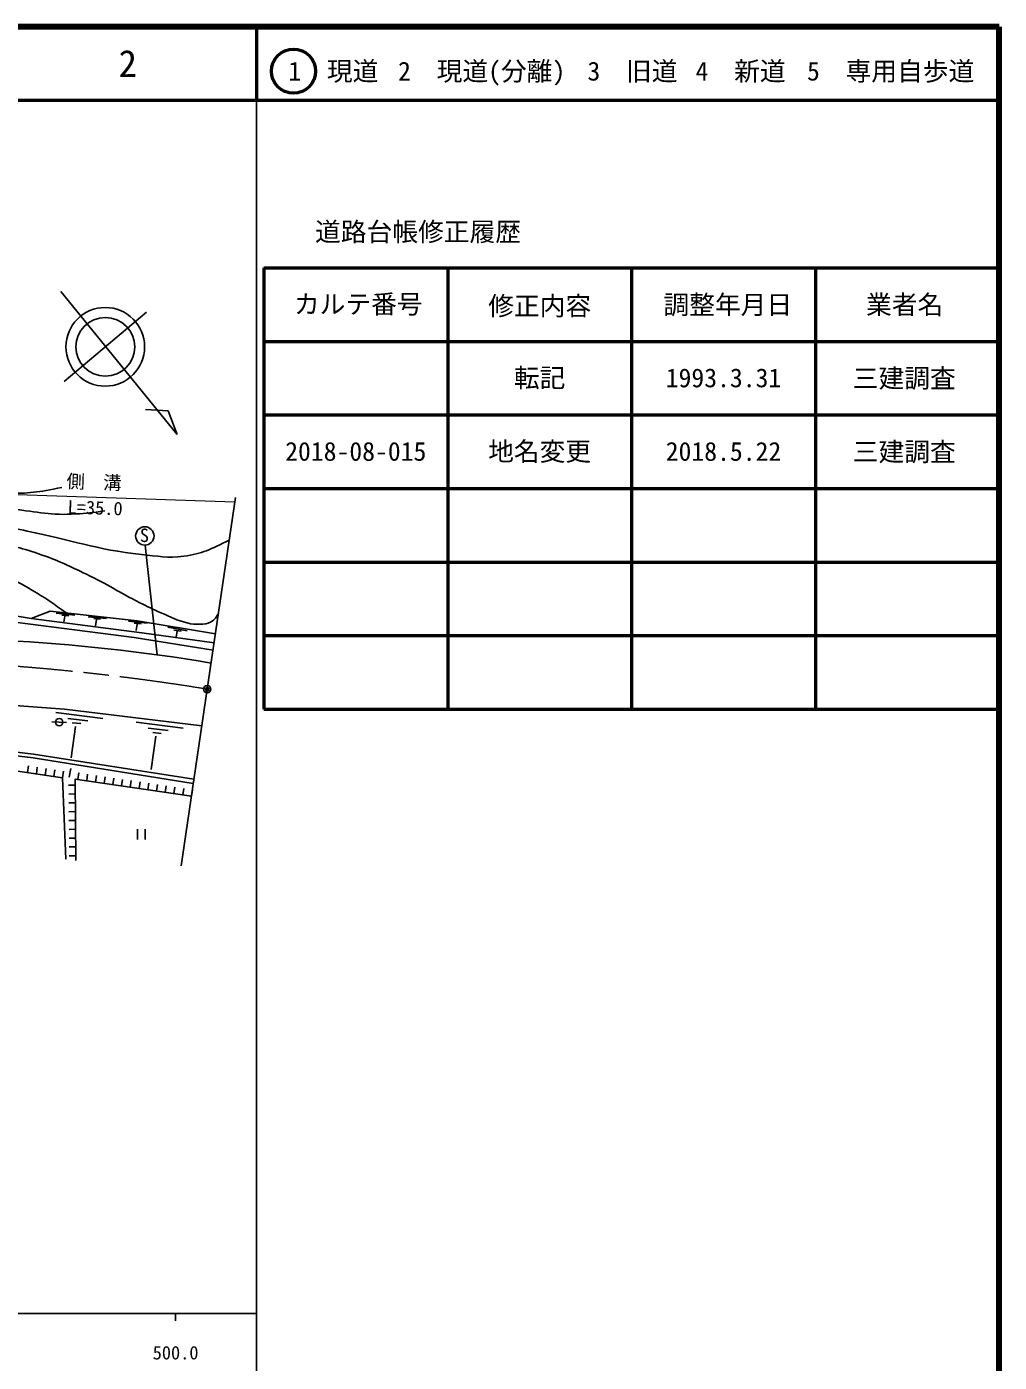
# Model space of a CAD drawing. Units: millimetres, scale not verified. Extents: x 40000 to 680000, y 20000 to 380000.
# Drawn here: x 547757 to 680000, y 198357 to 380000 of the extents above; entities that cross this region are included whole.
import ezdxf
from ezdxf.enums import TextEntityAlignment as Align

# ---------------------------------------------------------------- set-up
doc = ezdxf.new("R2010")
doc.units = ezdxf.units.MM
doc.header["$LTSCALE"] = 1000
doc.header["$PDMODE"] = 32
doc.header["$PDSIZE"] = 500
doc.linetypes.add('CHAIN', pattern=[18.5, 12, -1.5, 3.5, -1.5])
for name, color, linetype, lineweight in [('M-BGD', 7, 'Continuous', 25), ('M-BMK', 2, 'CHAIN', 13), ('M-BMK-SRVR', 3, 'Continuous', 25), ('M-STR-HTXT', 7, 'Continuous', 13), ('M-TTL', 2, 'Continuous', 140), ('M-TTL-BAND', 7, 'Continuous', 25), ('M-TTL-FRAM', 2, 'Continuous', 50), ('M-TTL-LINE', 7, 'Continuous', 50)]:
    doc.layers.add(name, color=color, linetype=linetype, lineweight=lineweight)
doc.layers.add('M-OTRS', color=6, linetype='Continuous')
doc.layers.add('M-TTL-TXT', color=7, linetype='Continuous')
doc.styles.add('ＭＳ ゴシック', font='')
doc.styles.get('ＭＳ ゴシック').set_extended_font_data('MS Gothic')

msp = doc.modelspace()

# ---------------------------------------------------------------- linework, layer by layer
at = {"layer": 'M-BGD'}
for p, q in [((552381, 343991), (568223, 324562)), ((564027, 341177), (552865, 331750)), ((566968, 327770), (563922, 327936)), ((568223, 324562), (566968, 327770)), ((563880, 309492), (565499, 294573)), ((527639, 302813), (548379, 299515)), ((548379, 299515), (550954, 300521)), ((550954, 300521), (562758, 299189)), ((551777, 300229), (554297, 299972)), ((552550, 299989), (553479, 299892)), ((552935, 299851), (552814, 298994)), ((556093, 299757), (558612, 299499)), ((542622, 299491), (547926, 298772)), ((547926, 298772), (562366, 296922)), ((563421, 297574), (548379, 299515)), ((556866, 299517), (557795, 299420)), ((557251, 299378), (557129, 298522)), ((561603, 299135), (564123, 298877)), ((562377, 298895), (563306, 298798)), ((562762, 298756), (562640, 297900)), ((562758, 299189), (573417, 297418)), ((566946, 298333), (569588, 297849)), ((567767, 297948), (568745, 297792)), ((562366, 296922), (573090, 295204)), ((573237, 296201), (563421, 297574)), ((568215, 297745), (568079, 297038)), ((552883, 287181), (529927, 288903)), ((571568, 284906), (552883, 287181)), ((552180, 285418), (551181, 285451)), ((558104, 285937), (551714, 286744)), ((552180, 285418), (553179, 285386)), ((553329, 285937), (556067, 285603)), ((553943, 285340), (555102, 285217)), ((569047, 284604), (562658, 285412)), ((554382, 284848), (553787, 280579)), ((564272, 284604), (567011, 284271)), ((565326, 283516), (564694, 278987)), ((564887, 284007), (566045, 283884)), ((548685, 281071), (531912, 283036)), ((531916, 282527), (548640, 280576)), ((548640, 280576), (570408, 277055)), ((570499, 277671), (548685, 281071)), ((547881, 278567), (548012, 279457)), ((549068, 278392), (549199, 279282)), ((550255, 278217), (550386, 279107)), ((551442, 278042), (551573, 278932)), ((552629, 277867), (552761, 278757)), ((553542, 277925), (553748, 279104)), ((554722, 277622), (554854, 278512)), ((555909, 277446), (556041, 278337)), ((557096, 277271), (557228, 278161)), ((558284, 277096), (558415, 277986)), ((552629, 277867), (553059, 266801)), ((554360, 276848), (553460, 276841)), ((559471, 276921), (559602, 277811)), ((560658, 276745), (560789, 277636)), ((561845, 276570), (561976, 277461)), ((563032, 276395), (563163, 277285)), ((564219, 276220), (564351, 277110)), ((565406, 276045), (565538, 276935)), ((566594, 275869), (566725, 276760)), ((567781, 275694), (567912, 276585)), ((568968, 275519), (569099, 276409)), ((570155, 275344), (570286, 276234)), ((554370, 275648), (553470, 275641)), ((554379, 274448), (553479, 274441)), ((554388, 273248), (553488, 273241)), ((554398, 272048), (553498, 272041)), ((554407, 270848), (553507, 270841)), ((562808, 270853), (562808, 269453)), ((563858, 269453), (563858, 270853)), ((554416, 269648), (553516, 269641)), ((554425, 268448), (553525, 268441)), ((554435, 267248), (553535, 267241))]:
    msp.add_line(p, q, dxfattribs=at)
for points in [[(552629, 277867), (532485, 280837), (528797, 281000)], [(570155, 275344), (554354, 277676), (554440, 266622)]]:
    msp.add_lwpolyline(points, dxfattribs=at)
for centre, radius in [((558440, 336464), 5351), ((558440, 336464), 4000), ((563816, 310740), 1250), ((552180, 285418), 500)]:
    msp.add_circle(centre, radius, dxfattribs=at)
msp.add_arc((532104, 50745), 246104, 80.47449, 87.08446, dxfattribs=at)
for points, knots in [([(573836, 300256), (573524, 299699), (573345, 299381), (572822, 299065), (572299, 298749), (571906, 298738), (571295, 298723), (570623, 298706), (570237, 298750), (569584, 298907), (568124, 299257), (567390, 299729), (566003, 300303), (564868, 300772), (564258, 301097), (563159, 301645), (560269, 303087), (558788, 304166), (555866, 305542), (553553, 306631), (552277, 307310), (549862, 308149), (547190, 309078), (545635, 309429), (542885, 310097), (540302, 310725), (538827, 310953), (536224, 311493), (533664, 312024), (532274, 312639), (529667, 312836), (527892, 312970), (526891, 312735), (525112, 312660), (522980, 312571), (521770, 312690), (519653, 312419), (517765, 312177), (516732, 311874), (514879, 311436), (513070, 311009), (512103, 310592), (510297, 310154), (509171, 309882), (508529, 309775), (507388, 309575), (505861, 309308), (505006, 309133), (503463, 308987), (501111, 308764), (499787, 308608), (497425, 308639), (494072, 308682), (492209, 309042), (488868, 309324), (486419, 309530), (485035, 309538), (482601, 309876), (481137, 310080), (480365, 310530), (478889, 310614), (476146, 310769), (474605, 310426), (471859, 310456), (470179, 310474), (469242, 310596), (467567, 310719), (465672, 310858), (464597, 310836), (462722, 311140), (460373, 311522), (458931, 311507), (456798, 312562), (454925, 313489), (453997, 314284), (452480, 315722), (451837, 316331), (451602, 316788), (451058, 317486), (450381, 318355), (450172, 318650), (449377, 319751)], [0, 0, 0, 0, 1, 1, 1, 2, 2, 2, 3, 3, 3, 4, 4, 4, 5, 5, 5, 6, 6, 6, 7, 7, 7, 8, 8, 8, 9, 9, 9, 10, 10, 10, 11, 11, 11, 12, 12, 12, 13, 13, 13, 14, 14, 14, 15, 15, 15, 16, 16, 16, 17, 17, 17, 18, 18, 18, 19, 19, 19, 20, 20, 20, 21, 21, 21, 22, 22, 22, 23, 23, 23, 24, 24, 24, 25, 25, 25, 26, 26, 26, 27, 27, 27, 27]), ([(449497, 320834), (450506, 319698), (450803, 319370), (451709, 318500), (452694, 317554), (453271, 317043), (454359, 316218), (455358, 315461), (455879, 314950), (457010, 314410), (458471, 313712), (459415, 313624), (460995, 313269), (462980, 312823), (464133, 312790), (466155, 312567), (469138, 312238), (470808, 311964), (473808, 311882), (475351, 311840), (476215, 311916), (477758, 311900), (481652, 311858), (483830, 311689), (487724, 311595), (492020, 311491), (494435, 311142), (498723, 311411), (501381, 311577), (502849, 311907), (505490, 312253), (509133, 312730), (511168, 313042), (514811, 313517), (518089, 313944), (519915, 314295), (523210, 314570), (525250, 314740), (526404, 314783), (528450, 314702), (533317, 314510), (535968, 313585), (540772, 312780), (543531, 312317), (545058, 311954), (547802, 311411), (553881, 310208), (557180, 308863), (563343, 308228), (565586, 307997), (566874, 307702), (569110, 307991), (571655, 308320), (572734, 308912), (575303, 310184)], [0, 0, 0, 0, 1, 1, 1, 2, 2, 2, 3, 3, 3, 4, 4, 4, 5, 5, 5, 6, 6, 6, 7, 7, 7, 8, 8, 8, 9, 9, 9, 10, 10, 10, 11, 11, 11, 12, 12, 12, 13, 13, 13, 14, 14, 14, 15, 15, 15, 16, 16, 16, 17, 17, 17, 18, 18, 18, 18]), ([(558364, 314167), (556568, 313856), (555972, 313824), (554428, 313729), (551102, 313524), (549231, 314003), (545923, 314404), (543198, 314734), (541734, 315309), (539024, 315743), (535546, 316301), (533596, 316764), (530075, 316843), (524817, 316960), (521888, 316286), (516654, 315776), (512439, 315366), (510094, 314990), (505881, 314559), (502219, 314184), (500166, 313973), (496495, 313700), (491719, 313344), (489040, 313127), (484252, 313041), (480236, 312970), (477978, 312925), (473969, 313166), (471923, 313290), (470789, 313506), (468756, 313759), (465866, 314118), (464238, 314289), (461381, 314853), (460213, 315083), (459579, 315318), (458459, 315722), (455276, 316870), (454233, 317992), (451135, 320348)], [0, 0, 0, 0, 1, 1, 1, 2, 2, 2, 3, 3, 3, 4, 4, 4, 5, 5, 5, 6, 6, 6, 7, 7, 7, 8, 8, 8, 9, 9, 9, 10, 10, 10, 11, 11, 11, 12, 12, 12, 13, 13, 13, 13]), ([(453253, 320669), (455747, 319568), (456445, 319279), (458526, 318477), (461284, 317414), (462820, 316742), (465694, 316048), (469384, 315157), (471557, 315122), (475348, 314934), (480015, 314702), (482649, 314949), (487302, 315381), (493050, 315916), (496288, 316227), (501951, 317351), (504120, 317782), (505293, 318213), (507460, 318655), (512427, 319668), (515251, 320214), (520316, 320432), (523520, 320570), (525307, 320047), (528491, 319662), (531555, 319291), (533274, 319084), (536311, 318536), (539764, 317913), (541572, 316702), (545079, 316581), (548008, 316480), (549285, 316676), (552543, 317351)], [0, 0, 0, 0, 1, 1, 1, 2, 2, 2, 3, 3, 3, 4, 4, 4, 5, 5, 5, 6, 6, 6, 7, 7, 7, 8, 8, 8, 9, 9, 9, 10, 10, 10, 11, 11, 11, 11]), ([(466747, 309046), (469308, 308850), (469955, 308801), (472012, 308654), (474098, 308506), (475264, 308374), (477354, 308291), (478994, 308226), (479915, 308284), (481555, 308221), (483829, 308133), (485099, 308017), (487368, 307842), (489503, 307678), (490694, 307535), (492827, 307351), (494595, 307198), (495582, 307043), (497356, 306982), (498575, 306940), (499260, 306943), (500480, 306982), (503703, 307086), (505533, 306936), (508726, 307386), (510085, 307577), (510816, 307856), (512166, 308106), (513279, 308311), (513911, 308379), (515027, 308562), (518052, 309058), (519711, 309615), (522766, 309852), (524275, 309969), (525127, 309794), (526637, 309694), (527833, 309615), (528508, 309596), (529691, 309405), (533099, 308852), (534915, 308092), (538248, 307193), (540706, 306530), (542164, 306380), (544515, 305402), (546414, 304613), (547418, 304021), (549175, 302954), (550762, 301990), (551302, 301604), (553104, 300279)], [0, 0, 0, 0, 1, 1, 1, 2, 2, 2, 3, 3, 3, 4, 4, 4, 5, 5, 5, 6, 6, 6, 7, 7, 7, 8, 8, 8, 9, 9, 9, 10, 10, 10, 11, 11, 11, 12, 12, 12, 13, 13, 13, 14, 14, 14, 15, 15, 15, 16, 16, 16, 17, 17, 17, 17])]:
    msp.add_open_spline(points, degree=3, knots=knots, dxfattribs=at)
at = {"layer": 'M-BMK'}
msp.add_arc((522282, -18094), 312026, 80.77466, 90.27718, dxfattribs=at)
at = {"layer": 'M-BMK-SRVR'}
for p, q in [((576155, 315949), (572305, 289895)), ((572305, 289895), (568755, 265870))]:
    msp.add_line(p, q, dxfattribs=at)
msp.add_circle((572305, 289895), 500, dxfattribs=at)
msp.add_point((572305, 289895), dxfattribs=at)
at = {"layer": 'M-OTRS'}
msp.add_point((572305, 289895), dxfattribs=at)
at = {"layer": 'M-STR-HTXT'}
msp.add_line((541092, 316550), (576072, 315384), dxfattribs=at)
at = {"layer": 'M-TTL'}
for p, q in [((680000, 380000), (40000, 380000)), ((680000, 20000), (680000, 380000))]:
    msp.add_line(p, q, dxfattribs=at)
at = {"layer": 'M-TTL-BAND'}
for p, q in [((579000, 20000), (579000, 370000)), ((40000, 205000), (579000, 205000)), ((568000, 205000), (568000, 204000))]:
    msp.add_line(p, q, dxfattribs=at)
at = {"layer": 'M-TTL-FRAM'}
for p, q in [((580000, 347197), (580000, 287197)), ((580000, 347197), (680000, 347197)), ((580000, 287197), (680000, 287197))]:
    msp.add_line(p, q, dxfattribs=at)
at = {"layer": 'M-TTL-LINE'}
for p, q in [((579000, 380000), (579000, 370000)), ((40000, 370000), (680000, 370000)), ((605000, 347197), (605000, 287197)), ((630000, 347197), (630000, 287197)), ((655000, 347197), (655000, 287197)), ((580000, 337197), (680000, 337197)), ((580000, 327197), (680000, 327197)), ((580000, 317197), (680000, 317197)), ((580000, 307197), (680000, 307197)), ((580000, 297197), (680000, 297197))]:
    msp.add_line(p, q, dxfattribs=at)
msp.add_circle((584031, 373958), 3000, dxfattribs=at)

# ---------------------------------------------------------------- texts
at = {"layer": 'M-BGD', "style": 'ＭＳ ゴシック'}
msp.add_text('S', height=1833, dxfattribs=at).set_placement((563137, 309366), align=Align.BOTTOM_LEFT)
at = {"layer": 'M-STR-HTXT', "style": 'ＭＳ ゴシック'}
for s, p in [('側\u3000溝', (553113, 316735)), ('L=35.0', (553275, 313238))]:
    msp.add_text(s, height=1833, rotation=358.091, dxfattribs=at).set_placement(p, align=Align.BOTTOM_LEFT)
at = {"layer": 'M-TTL-BAND', "style": 'ＭＳ ゴシック'}
msp.add_text('500.0', height=1833, dxfattribs=at).set_placement((568000, 198195), align=Align.BOTTOM_CENTER)
at = {"layer": 'M-TTL-TXT', "style": 'ＭＳ ゴシック'}
for s, height, p in [('2', 3666, (561497, 375000)), ('1\u3000現道', 2566, (589448, 373958)), ('2\u3000現道(分離)', 2566, (609619, 373958)), ('3\u3000旧道', 2566, (630121, 373958)), ('4\u3000新道', 2566, (644824, 373958)), ('5\u3000専用自歩道', 2566, (665228, 373958)), ('道路台帳修正履歴', 2566, (600968, 352113)), ('カルテ番号', 2566, (592839, 342277)), ('修正内容', 2566, (617509, 342023)), ('調整年月日', 2566, (643089, 342197)), ('業者名', 2566, (667134, 342197)), ('転記', 2566, (617500, 332245)), ('1993.3.31', 2566, (642500, 332245)), ('三建調査', 2566, (667077, 332189)), ('2018-08-015', 2566, (592500, 322245)), ('地名変更', 2566, (617500, 322245)), ('2018.5.22', 2566, (642500, 322245)), ('三建調査', 2566, (667077, 322189))]:
    msp.add_text(s, height=height, dxfattribs=at).set_placement(p, align=Align.MIDDLE_CENTER)

doc.saveas('drawing.dxf')
